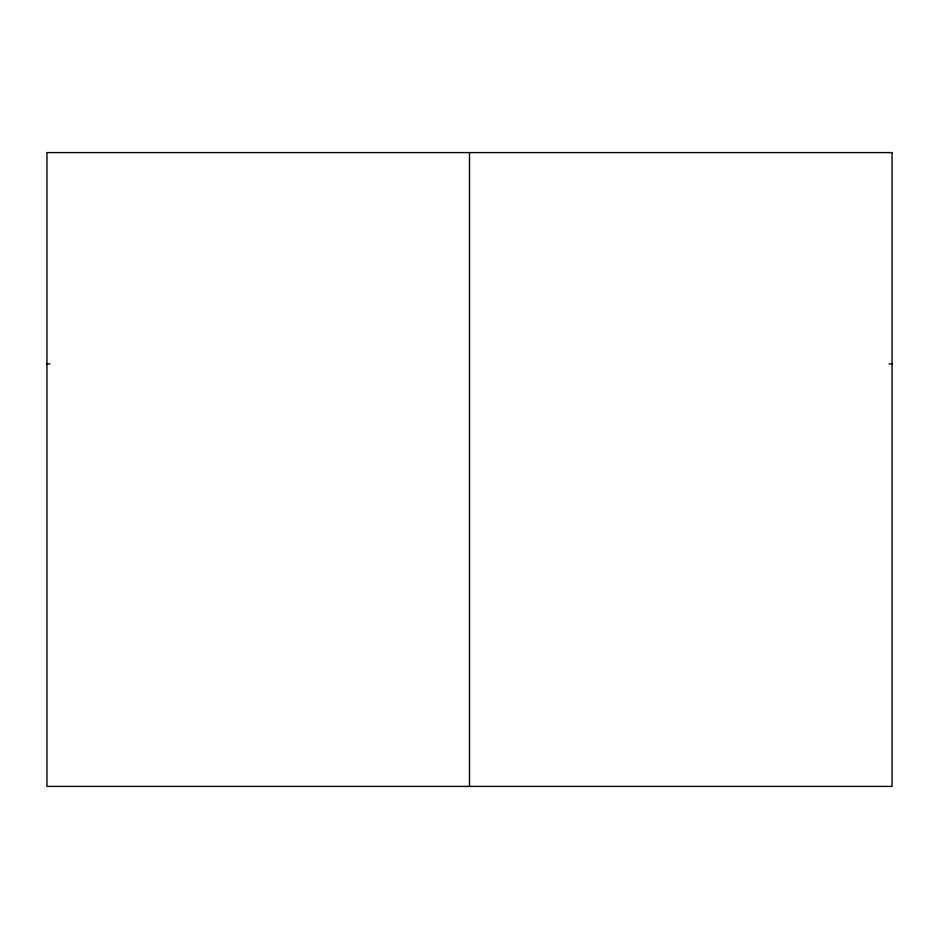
<?xml version="1.0" encoding="UTF-8"?>
<svg xmlns="http://www.w3.org/2000/svg" width="939" height="939" viewBox="0 0 939 939"><rect width="100%" height="100%" fill="white"/><g stroke="black" fill="none" stroke-linecap="round" stroke-linejoin="round"><path stroke-width="1.41" d="M46.95 363.863L49.884 363.863M889.116 363.863L892.05 363.863M469.5 152.588L469.5 786.413M892.05 152.588L46.95 152.588L46.95 786.413L892.05 786.413L892.05 152.588"/></g></svg>
